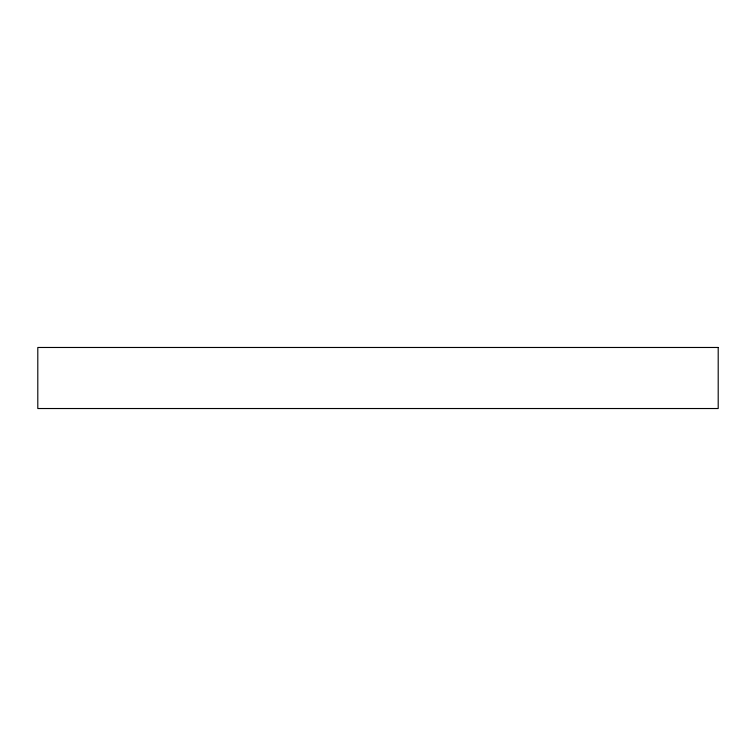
<?xml version="1.0" encoding="UTF-8"?>
<svg xmlns="http://www.w3.org/2000/svg" width="756" height="756" viewBox="0 0 756 756"><rect width="100%" height="100%" fill="white"/><g stroke="black" fill="none" stroke-linecap="round" stroke-linejoin="round"><path stroke-width="1.13" d="M718.2 347.476L37.8 347.476L37.8 408.524L718.2 408.524L718.2 347.476"/></g></svg>
